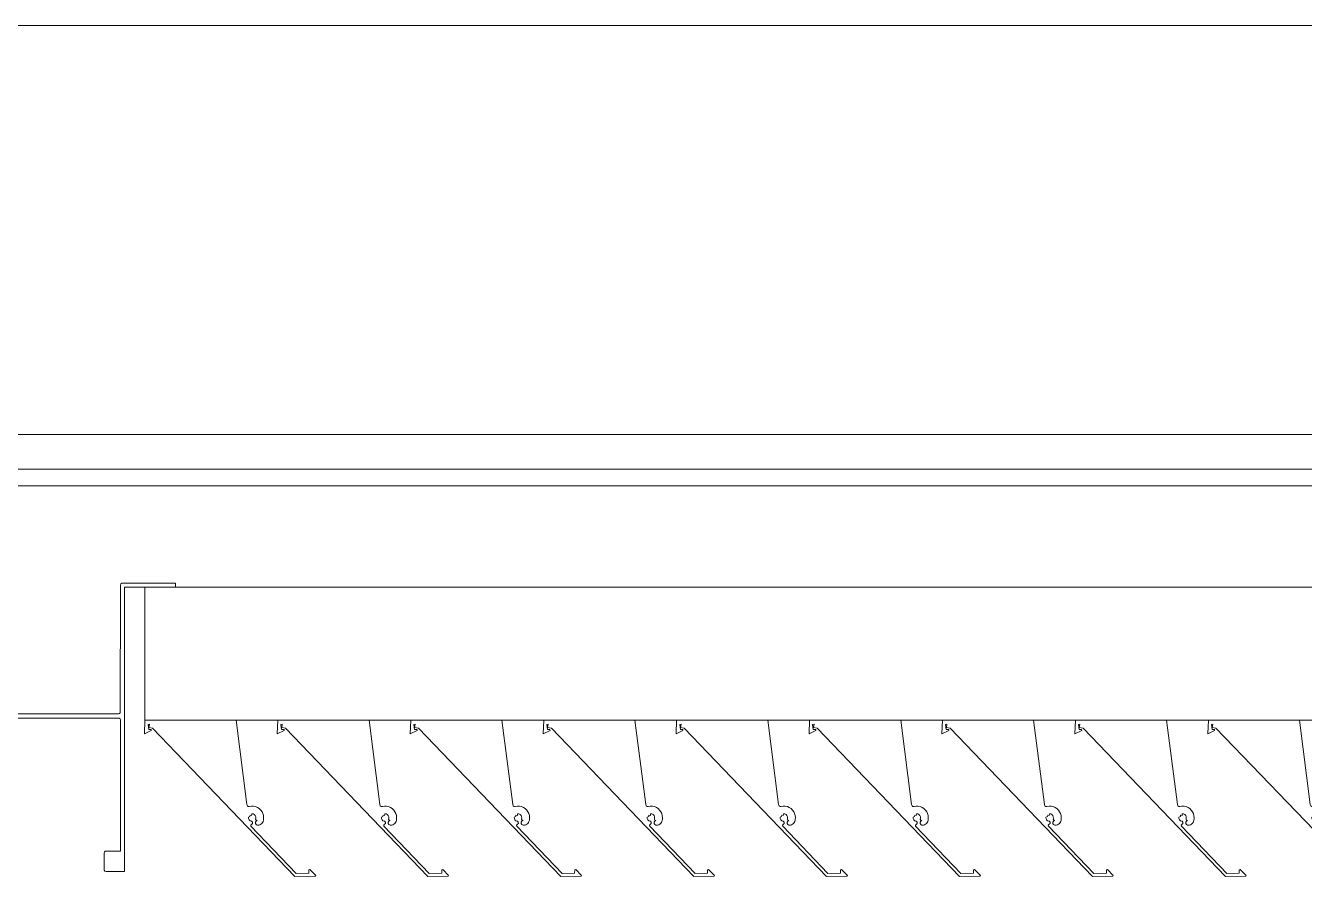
# Model space of a CAD drawing. Header units: millimetres. Extents: x -220592 to 404889, y -217665 to 38245.
# Drawn here: x 7815.52 to 7821.77, y -48120.48 to -48116.32 of the extents above; entities that cross this region are included whole.
import ezdxf

# ---------------------------------------------------------------- set-up
doc = ezdxf.new("R2010")
doc.units = ezdxf.units.MM
doc.linetypes.add('XKITLINE00', pattern=[0])
doc.layers.add('Part', color=7, linetype='Continuous', lineweight=0)

# ---------------------------------------------------------------- blocks, each defined once
blk = doc.blocks.new('*A15107')
at = {"layer": 'Part', "color": 7, "linetype": 'XKITLINE00', "lineweight": 0}
for p, q in [((90.53, 93.899559), (42.030015, 93.899559)), ((90.53, 91.899559), (42.030015, 91.899559))]:
    blk.add_line(p, q, dxfattribs=at)
blk = doc.blocks.new('*A15108')
at = {"layer": 'Part', "color": 7, "linetype": 'XKITLINE00', "lineweight": 0}
for p, q in [((42.279963, 91.730027), (90.279998, 91.729964)), ((42.279963, 91.650027), (90.279998, 91.649964))]:
    blk.add_line(p, q, dxfattribs=at)
blk = doc.blocks.new('*A15572')
at = {"layer": 'Part', "color": 7, "linetype": 'XKITLINE00', "lineweight": 0}
for p, q in [((78.45597, 90.504182), (78.45336, 90.436801)), ((78.954682, 90.090488), (78.901678, 90.504296)), ((78.45336, 90.436801), (78.486847, 90.452336)), ((78.471104, 90.482571), (78.477677, 90.484607)), ((78.474244, 90.457588), (78.471104, 90.482571)), ((78.486435, 90.457459), (78.474244, 90.457588)), ((78.477677, 90.484607), (78.474773, 90.467591)), ((78.474773, 90.467591), (78.493316, 90.464694)), ((78.486847, 90.452336), (78.486435, 90.457459)), ((78.493316, 90.464694), (79.189562, 89.739572)), ((78.956872, 90.085413), (78.954682, 90.090488)), ((78.961424, 90.082276), (78.956872, 90.085413)), ((78.966946, 90.082037), (78.961424, 90.082276)), ((78.97708, 90.083523), (78.966946, 90.082037)), ((78.987316, 90.083148), (78.97708, 90.083523)), ((78.997315, 90.080925), (78.987316, 90.083148)), ((79.006745, 90.076927), (78.997315, 90.080925)), ((79.015295, 90.071287), (79.006745, 90.076927)), ((79.022682, 90.064191), (79.015295, 90.071287)), ((79.02866, 90.055875), (79.022682, 90.064191)), ((79.033033, 90.046612), (79.02866, 90.055875)), ((78.96198, 90.029507), (78.96937, 90.031829)), ((78.962402, 90.022835), (78.96198, 90.029507)), ((78.965192, 90.016759), (78.962402, 90.022835)), ((78.969978, 90.012092), (78.965192, 90.016759)), ((78.96937, 90.031829), (78.970314, 90.038994)), ((78.977552, 90.008978), (78.969978, 90.012092)), ((78.970314, 90.038994), (78.977374, 90.037825)), ((78.973434, 89.990782), (78.978061, 89.994437)), ((78.974526, 89.985623), (78.973434, 89.990782)), ((78.977374, 90.037825), (78.97848, 90.04553)), ((78.981709, 90.004795), (78.977552, 90.008978)), ((78.978061, 89.994437), (78.981915, 89.998901)), ((78.97848, 90.04553), (78.984964, 90.044961)), ((78.981915, 89.998901), (78.981709, 90.004795)), ((78.984964, 90.044961), (78.990838, 90.042159)), ((78.990838, 90.042159), (78.99536, 90.037477)), ((78.99536, 90.037477), (78.997958, 90.031509)), ((78.999313, 90.009308), (78.996095, 90.004152)), ((78.996095, 90.004152), (78.996107, 89.998074)), ((78.996107, 89.998074), (78.999344, 89.99293)), ((78.998302, 90.025009), (78.997397, 90.019091)), ((78.997397, 90.019091), (78.999804, 90.01428)), ((78.997958, 90.031509), (78.998302, 90.025009)), ((79.004785, 90.01225), (78.999313, 90.009308)), ((78.999344, 89.99293), (79.004818, 89.99029)), ((78.999804, 90.01428), (79.004785, 90.01225)), ((79.004818, 89.99029), (79.012588, 89.990786)), ((79.012588, 89.990786), (79.018084, 89.992521)), ((79.018084, 89.992521), (79.023147, 89.995275)), ((79.023147, 89.995275), (79.02759, 89.998947)), ((79.02759, 89.998947), (79.031248, 90.0034)), ((79.031248, 90.0034), (79.033988, 90.00847)), ((79.035656, 90.036711), (79.033033, 90.046612)), ((79.033988, 90.00847), (79.035707, 90.013971)), ((79.036441, 90.026498), (79.035656, 90.036711)), ((79.035707, 90.013971), (79.036343, 90.019699)), ((79.036343, 90.019699), (79.036441, 90.026498)), ((79.195929, 89.754607), (78.974526, 89.985623)), ((79.189562, 89.739572), (79.288713, 89.740125)), ((79.257275, 89.75495), (79.195929, 89.754607)), ((79.257372, 89.77237), (79.257275, 89.75495)), ((79.262293, 89.773455), (79.257372, 89.77237)), ((79.291181, 89.744806), (79.262293, 89.773455)), ((79.288713, 89.740125), (79.291181, 89.744806))]:
    blk.add_line(p, q, dxfattribs=at)
blk = doc.blocks.new('*A15573')
at = {"layer": 'Part', "color": 7, "linetype": 'XKITLINE00', "lineweight": 0}
for p, q in [((78.45597, 90.504296), (78.45597, 91.154296)), ((78.45597, 91.154296), (95.15597, 91.154296)), ((78.45597, 90.504296), (95.15597, 90.504296))]:
    blk.add_line(p, q, dxfattribs=at)
blk = doc.blocks.new('*A15574')
at = {"layer": 'Part', "color": 7, "linetype": 'XKITLINE00', "lineweight": 0}
for p, q in [((79.105974, 90.504296), (79.10336, 90.436801)), ((79.604682, 90.090488), (79.551678, 90.504296)), ((79.10336, 90.436801), (79.136847, 90.452336)), ((79.121104, 90.482571), (79.127677, 90.484607)), ((79.124244, 90.457588), (79.121104, 90.482571)), ((79.136435, 90.457459), (79.124244, 90.457588)), ((79.127677, 90.484607), (79.124773, 90.467591)), ((79.124773, 90.467591), (79.143316, 90.464694)), ((79.136847, 90.452336), (79.136435, 90.457459)), ((79.143316, 90.464694), (79.839562, 89.739572)), ((79.606872, 90.085413), (79.604682, 90.090488)), ((79.611424, 90.082276), (79.606872, 90.085413)), ((79.616946, 90.082037), (79.611424, 90.082276)), ((79.62708, 90.083523), (79.616946, 90.082037)), ((79.637316, 90.083148), (79.62708, 90.083523)), ((79.647315, 90.080925), (79.637316, 90.083148)), ((79.656745, 90.076927), (79.647315, 90.080925)), ((79.665295, 90.071287), (79.656745, 90.076927)), ((79.672682, 90.064191), (79.665295, 90.071287)), ((79.67866, 90.055875), (79.672682, 90.064191)), ((79.683033, 90.046612), (79.67866, 90.055875)), ((79.61198, 90.029507), (79.61937, 90.031829)), ((79.612402, 90.022835), (79.61198, 90.029507)), ((79.615192, 90.016759), (79.612402, 90.022835)), ((79.619978, 90.012092), (79.615192, 90.016759)), ((79.61937, 90.031829), (79.620314, 90.038994)), ((79.627552, 90.008978), (79.619978, 90.012092)), ((79.620314, 90.038994), (79.627374, 90.037825)), ((79.623434, 89.990782), (79.628061, 89.994437)), ((79.624526, 89.985623), (79.623434, 89.990782)), ((79.627374, 90.037825), (79.62848, 90.04553)), ((79.631709, 90.004795), (79.627552, 90.008978)), ((79.628061, 89.994437), (79.631915, 89.998901)), ((79.62848, 90.04553), (79.634964, 90.044961)), ((79.631915, 89.998901), (79.631709, 90.004795)), ((79.634964, 90.044961), (79.640838, 90.042159)), ((79.640838, 90.042159), (79.64536, 90.037477)), ((79.64536, 90.037477), (79.647958, 90.031509)), ((79.649313, 90.009308), (79.646095, 90.004152)), ((79.646095, 90.004152), (79.646107, 89.998074)), ((79.646107, 89.998074), (79.649344, 89.99293)), ((79.648302, 90.025009), (79.647397, 90.019091)), ((79.647397, 90.019091), (79.649804, 90.01428)), ((79.647958, 90.031509), (79.648302, 90.025009)), ((79.654785, 90.01225), (79.649313, 90.009308)), ((79.649344, 89.99293), (79.654818, 89.99029)), ((79.649804, 90.01428), (79.654785, 90.01225)), ((79.654818, 89.99029), (79.662588, 89.990786)), ((79.662588, 89.990786), (79.668084, 89.992521)), ((79.668084, 89.992521), (79.673147, 89.995275)), ((79.673147, 89.995275), (79.67759, 89.998947)), ((79.67759, 89.998947), (79.681248, 90.0034)), ((79.681248, 90.0034), (79.683988, 90.00847)), ((79.685656, 90.036711), (79.683033, 90.046612)), ((79.683988, 90.00847), (79.685707, 90.013971)), ((79.686441, 90.026498), (79.685656, 90.036711)), ((79.685707, 90.013971), (79.686343, 90.019699)), ((79.686343, 90.019699), (79.686441, 90.026498)), ((79.845929, 89.754607), (79.624526, 89.985623)), ((79.839562, 89.739572), (79.938713, 89.740125)), ((79.907275, 89.75495), (79.845929, 89.754607)), ((79.907372, 89.77237), (79.907275, 89.75495)), ((79.912293, 89.773455), (79.907372, 89.77237)), ((79.941181, 89.744806), (79.912293, 89.773455)), ((79.938713, 89.740125), (79.941181, 89.744806))]:
    blk.add_line(p, q, dxfattribs=at)
blk = doc.blocks.new('*A15575')
at = {"layer": 'Part', "color": 7, "linetype": 'XKITLINE00', "lineweight": 0}
for p, q in [((79.755974, 90.504296), (79.75336, 90.436801)), ((80.254682, 90.090488), (80.201678, 90.504296)), ((79.75336, 90.436801), (79.786847, 90.452336)), ((79.771104, 90.482571), (79.777677, 90.484607)), ((79.774244, 90.457588), (79.771104, 90.482571)), ((79.786435, 90.457459), (79.774244, 90.457588)), ((79.777677, 90.484607), (79.774773, 90.467591)), ((79.774773, 90.467591), (79.793316, 90.464694)), ((79.786847, 90.452336), (79.786435, 90.457459)), ((79.793316, 90.464694), (80.489562, 89.739572)), ((80.256872, 90.085413), (80.254682, 90.090488)), ((80.261424, 90.082276), (80.256872, 90.085413)), ((80.266946, 90.082037), (80.261424, 90.082276)), ((80.27708, 90.083523), (80.266946, 90.082037)), ((80.287316, 90.083148), (80.27708, 90.083523)), ((80.297315, 90.080925), (80.287316, 90.083148)), ((80.306745, 90.076927), (80.297315, 90.080925)), ((80.315295, 90.071287), (80.306745, 90.076927)), ((80.322682, 90.064191), (80.315295, 90.071287)), ((80.32866, 90.055875), (80.322682, 90.064191)), ((80.333033, 90.046612), (80.32866, 90.055875)), ((80.26198, 90.029507), (80.26937, 90.031829)), ((80.262402, 90.022835), (80.26198, 90.029507)), ((80.265192, 90.016759), (80.262402, 90.022835)), ((80.269978, 90.012092), (80.265192, 90.016759)), ((80.26937, 90.031829), (80.270314, 90.038994)), ((80.277552, 90.008978), (80.269978, 90.012092)), ((80.270314, 90.038994), (80.277374, 90.037825)), ((80.273434, 89.990782), (80.278061, 89.994437)), ((80.274526, 89.985623), (80.273434, 89.990782)), ((80.277374, 90.037825), (80.27848, 90.04553)), ((80.281709, 90.004795), (80.277552, 90.008978)), ((80.278061, 89.994437), (80.281915, 89.998901)), ((80.27848, 90.04553), (80.284964, 90.044961)), ((80.281915, 89.998901), (80.281709, 90.004795)), ((80.284964, 90.044961), (80.290838, 90.042159)), ((80.290838, 90.042159), (80.29536, 90.037477)), ((80.29536, 90.037477), (80.297958, 90.031509)), ((80.299313, 90.009308), (80.296095, 90.004152)), ((80.296095, 90.004152), (80.296107, 89.998074)), ((80.296107, 89.998074), (80.299344, 89.99293)), ((80.298302, 90.025009), (80.297397, 90.019091)), ((80.297397, 90.019091), (80.299804, 90.01428)), ((80.297958, 90.031509), (80.298302, 90.025009)), ((80.304785, 90.01225), (80.299313, 90.009308)), ((80.299344, 89.99293), (80.304818, 89.99029)), ((80.299804, 90.01428), (80.304785, 90.01225)), ((80.304818, 89.99029), (80.312588, 89.990786)), ((80.312588, 89.990786), (80.318084, 89.992521)), ((80.318084, 89.992521), (80.323147, 89.995275)), ((80.323147, 89.995275), (80.32759, 89.998947)), ((80.32759, 89.998947), (80.331248, 90.0034)), ((80.331248, 90.0034), (80.333988, 90.00847)), ((80.335656, 90.036711), (80.333033, 90.046612)), ((80.333988, 90.00847), (80.335707, 90.013971)), ((80.336441, 90.026498), (80.335656, 90.036711)), ((80.335707, 90.013971), (80.336343, 90.019699)), ((80.336343, 90.019699), (80.336441, 90.026498)), ((80.495929, 89.754607), (80.274526, 89.985623)), ((80.489562, 89.739572), (80.588713, 89.740125)), ((80.557275, 89.75495), (80.495929, 89.754607)), ((80.557372, 89.77237), (80.557275, 89.75495)), ((80.562293, 89.773455), (80.557372, 89.77237)), ((80.591181, 89.744806), (80.562293, 89.773455)), ((80.588713, 89.740125), (80.591181, 89.744806))]:
    blk.add_line(p, q, dxfattribs=at)
blk = doc.blocks.new('*A15576')
at = {"layer": 'Part', "color": 7, "linetype": 'XKITLINE00', "lineweight": 0}
for p, q in [((80.405974, 90.504296), (80.40336, 90.436801)), ((80.904682, 90.090488), (80.851678, 90.504296)), ((80.40336, 90.436801), (80.436847, 90.452336)), ((80.421104, 90.482571), (80.427677, 90.484607)), ((80.424244, 90.457588), (80.421104, 90.482571)), ((80.436435, 90.457459), (80.424244, 90.457588)), ((80.427677, 90.484607), (80.424773, 90.467591)), ((80.424773, 90.467591), (80.443316, 90.464694)), ((80.436847, 90.452336), (80.436435, 90.457459)), ((80.443316, 90.464694), (81.139562, 89.739572)), ((80.906872, 90.085413), (80.904682, 90.090488)), ((80.911424, 90.082276), (80.906872, 90.085413)), ((80.916946, 90.082037), (80.911424, 90.082276)), ((80.92708, 90.083523), (80.916946, 90.082037)), ((80.937316, 90.083148), (80.92708, 90.083523)), ((80.947315, 90.080925), (80.937316, 90.083148)), ((80.956745, 90.076927), (80.947315, 90.080925)), ((80.965295, 90.071287), (80.956745, 90.076927)), ((80.972682, 90.064191), (80.965295, 90.071287)), ((80.97866, 90.055875), (80.972682, 90.064191)), ((80.983033, 90.046612), (80.97866, 90.055875)), ((80.91198, 90.029507), (80.91937, 90.031829)), ((80.912402, 90.022835), (80.91198, 90.029507)), ((80.915192, 90.016759), (80.912402, 90.022835)), ((80.919978, 90.012092), (80.915192, 90.016759)), ((80.91937, 90.031829), (80.920314, 90.038994)), ((80.927552, 90.008978), (80.919978, 90.012092)), ((80.920314, 90.038994), (80.927374, 90.037825)), ((80.923434, 89.990782), (80.928061, 89.994437)), ((80.924526, 89.985623), (80.923434, 89.990782)), ((80.927374, 90.037825), (80.92848, 90.04553)), ((80.931709, 90.004795), (80.927552, 90.008978)), ((80.928061, 89.994437), (80.931915, 89.998901)), ((80.92848, 90.04553), (80.934964, 90.044961)), ((80.931915, 89.998901), (80.931709, 90.004795)), ((80.934964, 90.044961), (80.940838, 90.042159)), ((80.940838, 90.042159), (80.94536, 90.037477)), ((80.94536, 90.037477), (80.947958, 90.031509)), ((80.949313, 90.009308), (80.946095, 90.004152)), ((80.946095, 90.004152), (80.946107, 89.998074)), ((80.946107, 89.998074), (80.949344, 89.99293)), ((80.948302, 90.025009), (80.947397, 90.019091)), ((80.947397, 90.019091), (80.949804, 90.01428)), ((80.947958, 90.031509), (80.948302, 90.025009)), ((80.954785, 90.01225), (80.949313, 90.009308)), ((80.949344, 89.99293), (80.954818, 89.99029)), ((80.949804, 90.01428), (80.954785, 90.01225)), ((80.954818, 89.99029), (80.962588, 89.990786)), ((80.962588, 89.990786), (80.968084, 89.992521)), ((80.968084, 89.992521), (80.973147, 89.995275)), ((80.973147, 89.995275), (80.97759, 89.998947)), ((80.97759, 89.998947), (80.981248, 90.0034)), ((80.981248, 90.0034), (80.983988, 90.00847)), ((80.985656, 90.036711), (80.983033, 90.046612)), ((80.983988, 90.00847), (80.985707, 90.013971)), ((80.986441, 90.026498), (80.985656, 90.036711)), ((80.985707, 90.013971), (80.986343, 90.019699)), ((80.986343, 90.019699), (80.986441, 90.026498)), ((81.145929, 89.754607), (80.924526, 89.985623)), ((81.139562, 89.739572), (81.238713, 89.740125)), ((81.207275, 89.75495), (81.145929, 89.754607)), ((81.207372, 89.77237), (81.207275, 89.75495)), ((81.212293, 89.773455), (81.207372, 89.77237)), ((81.241181, 89.744806), (81.212293, 89.773455)), ((81.238713, 89.740125), (81.241181, 89.744806))]:
    blk.add_line(p, q, dxfattribs=at)
blk = doc.blocks.new('*A15577')
at = {"layer": 'Part', "color": 7, "linetype": 'XKITLINE00', "lineweight": 0}
for p, q in [((81.055974, 90.504296), (81.05336, 90.436801)), ((81.554682, 90.090488), (81.501678, 90.504296)), ((81.05336, 90.436801), (81.086847, 90.452336)), ((81.071104, 90.482571), (81.077677, 90.484607)), ((81.074244, 90.457588), (81.071104, 90.482571)), ((81.086435, 90.457459), (81.074244, 90.457588)), ((81.077677, 90.484607), (81.074773, 90.467591)), ((81.074773, 90.467591), (81.093316, 90.464694)), ((81.086847, 90.452336), (81.086435, 90.457459)), ((81.093316, 90.464694), (81.789562, 89.739572)), ((81.556872, 90.085413), (81.554682, 90.090488)), ((81.561424, 90.082276), (81.556872, 90.085413)), ((81.566946, 90.082037), (81.561424, 90.082276)), ((81.57708, 90.083523), (81.566946, 90.082037)), ((81.587316, 90.083148), (81.57708, 90.083523)), ((81.597315, 90.080925), (81.587316, 90.083148)), ((81.606745, 90.076927), (81.597315, 90.080925)), ((81.615295, 90.071287), (81.606745, 90.076927)), ((81.622682, 90.064191), (81.615295, 90.071287)), ((81.62866, 90.055875), (81.622682, 90.064191)), ((81.633033, 90.046612), (81.62866, 90.055875)), ((81.56198, 90.029507), (81.56937, 90.031829)), ((81.562402, 90.022835), (81.56198, 90.029507)), ((81.565192, 90.016759), (81.562402, 90.022835)), ((81.569978, 90.012092), (81.565192, 90.016759)), ((81.56937, 90.031829), (81.570314, 90.038994)), ((81.577552, 90.008978), (81.569978, 90.012092)), ((81.570314, 90.038994), (81.577374, 90.037825)), ((81.573434, 89.990782), (81.578061, 89.994437)), ((81.574526, 89.985623), (81.573434, 89.990782)), ((81.577374, 90.037825), (81.57848, 90.04553)), ((81.581709, 90.004795), (81.577552, 90.008978)), ((81.578061, 89.994437), (81.581915, 89.998901)), ((81.57848, 90.04553), (81.584964, 90.044961)), ((81.581915, 89.998901), (81.581709, 90.004795)), ((81.584964, 90.044961), (81.590838, 90.042159)), ((81.590838, 90.042159), (81.59536, 90.037477)), ((81.59536, 90.037477), (81.597958, 90.031509)), ((81.599313, 90.009308), (81.596095, 90.004152)), ((81.596095, 90.004152), (81.596107, 89.998074)), ((81.596107, 89.998074), (81.599344, 89.99293)), ((81.598302, 90.025009), (81.597397, 90.019091)), ((81.597397, 90.019091), (81.599804, 90.01428)), ((81.597958, 90.031509), (81.598302, 90.025009)), ((81.604785, 90.01225), (81.599313, 90.009308)), ((81.599344, 89.99293), (81.604818, 89.99029)), ((81.599804, 90.01428), (81.604785, 90.01225)), ((81.604818, 89.99029), (81.612588, 89.990786)), ((81.612588, 89.990786), (81.618084, 89.992521)), ((81.618084, 89.992521), (81.623147, 89.995275)), ((81.623147, 89.995275), (81.62759, 89.998947)), ((81.62759, 89.998947), (81.631248, 90.0034)), ((81.631248, 90.0034), (81.633988, 90.00847)), ((81.635656, 90.036711), (81.633033, 90.046612)), ((81.633988, 90.00847), (81.635707, 90.013971)), ((81.636441, 90.026498), (81.635656, 90.036711)), ((81.635707, 90.013971), (81.636343, 90.019699)), ((81.636343, 90.019699), (81.636441, 90.026498)), ((81.795929, 89.754607), (81.574526, 89.985623)), ((81.789562, 89.739572), (81.888713, 89.740125)), ((81.857275, 89.75495), (81.795929, 89.754607)), ((81.857372, 89.77237), (81.857275, 89.75495)), ((81.862293, 89.773455), (81.857372, 89.77237)), ((81.891181, 89.744806), (81.862293, 89.773455)), ((81.888713, 89.740125), (81.891181, 89.744806))]:
    blk.add_line(p, q, dxfattribs=at)
blk = doc.blocks.new('*A15578')
at = {"layer": 'Part', "color": 7, "linetype": 'XKITLINE00', "lineweight": 0}
for p, q in [((81.705974, 90.504296), (81.70336, 90.436801)), ((82.204682, 90.090488), (82.151678, 90.504296)), ((81.70336, 90.436801), (81.736847, 90.452336)), ((81.721104, 90.482571), (81.727677, 90.484607)), ((81.724244, 90.457588), (81.721104, 90.482571)), ((81.736435, 90.457459), (81.724244, 90.457588)), ((81.727677, 90.484607), (81.724773, 90.467591)), ((81.724773, 90.467591), (81.743316, 90.464694)), ((81.736847, 90.452336), (81.736435, 90.457459)), ((81.743316, 90.464694), (82.439562, 89.739572)), ((82.206872, 90.085413), (82.204682, 90.090488)), ((82.211424, 90.082276), (82.206872, 90.085413)), ((82.216946, 90.082037), (82.211424, 90.082276)), ((82.22708, 90.083523), (82.216946, 90.082037)), ((82.237316, 90.083148), (82.22708, 90.083523)), ((82.247315, 90.080925), (82.237316, 90.083148)), ((82.256745, 90.076927), (82.247315, 90.080925)), ((82.265295, 90.071287), (82.256745, 90.076927)), ((82.272682, 90.064191), (82.265295, 90.071287)), ((82.27866, 90.055875), (82.272682, 90.064191)), ((82.283033, 90.046612), (82.27866, 90.055875)), ((82.21198, 90.029507), (82.21937, 90.031829)), ((82.212402, 90.022835), (82.21198, 90.029507)), ((82.215192, 90.016759), (82.212402, 90.022835)), ((82.219978, 90.012092), (82.215192, 90.016759)), ((82.21937, 90.031829), (82.220314, 90.038994)), ((82.227552, 90.008978), (82.219978, 90.012092)), ((82.220314, 90.038994), (82.227374, 90.037825)), ((82.223434, 89.990782), (82.228061, 89.994437)), ((82.224526, 89.985623), (82.223434, 89.990782)), ((82.227374, 90.037825), (82.22848, 90.04553)), ((82.231709, 90.004795), (82.227552, 90.008978)), ((82.228061, 89.994437), (82.231915, 89.998901)), ((82.22848, 90.04553), (82.234964, 90.044961)), ((82.231915, 89.998901), (82.231709, 90.004795)), ((82.234964, 90.044961), (82.240838, 90.042159)), ((82.240838, 90.042159), (82.24536, 90.037477)), ((82.24536, 90.037477), (82.247958, 90.031509)), ((82.249313, 90.009308), (82.246095, 90.004152)), ((82.246095, 90.004152), (82.246107, 89.998074)), ((82.246107, 89.998074), (82.249344, 89.99293)), ((82.248302, 90.025009), (82.247397, 90.019091)), ((82.247397, 90.019091), (82.249804, 90.01428)), ((82.247958, 90.031509), (82.248302, 90.025009)), ((82.254785, 90.01225), (82.249313, 90.009308)), ((82.249344, 89.99293), (82.254818, 89.99029)), ((82.249804, 90.01428), (82.254785, 90.01225)), ((82.254818, 89.99029), (82.262588, 89.990786)), ((82.262588, 89.990786), (82.268084, 89.992521)), ((82.268084, 89.992521), (82.273147, 89.995275)), ((82.273147, 89.995275), (82.27759, 89.998947)), ((82.27759, 89.998947), (82.281248, 90.0034)), ((82.281248, 90.0034), (82.283988, 90.00847)), ((82.285656, 90.036711), (82.283033, 90.046612)), ((82.283988, 90.00847), (82.285707, 90.013971)), ((82.286441, 90.026498), (82.285656, 90.036711)), ((82.285707, 90.013971), (82.286343, 90.019699)), ((82.286343, 90.019699), (82.286441, 90.026498)), ((82.445929, 89.754607), (82.224526, 89.985623)), ((82.439562, 89.739572), (82.538713, 89.740125)), ((82.507275, 89.75495), (82.445929, 89.754607)), ((82.507372, 89.77237), (82.507275, 89.75495)), ((82.512293, 89.773455), (82.507372, 89.77237)), ((82.541181, 89.744806), (82.512293, 89.773455)), ((82.538713, 89.740125), (82.541181, 89.744806))]:
    blk.add_line(p, q, dxfattribs=at)
blk = doc.blocks.new('*A15579')
at = {"layer": 'Part', "color": 7, "linetype": 'XKITLINE00', "lineweight": 0}
for p, q in [((82.355974, 90.504296), (82.35336, 90.436801)), ((82.854682, 90.090488), (82.801678, 90.504296)), ((82.35336, 90.436801), (82.386847, 90.452336)), ((82.371104, 90.482571), (82.377677, 90.484607)), ((82.374244, 90.457588), (82.371104, 90.482571)), ((82.386435, 90.457459), (82.374244, 90.457588)), ((82.377677, 90.484607), (82.374773, 90.467591)), ((82.374773, 90.467591), (82.393316, 90.464694)), ((82.386847, 90.452336), (82.386435, 90.457459)), ((82.393316, 90.464694), (83.089562, 89.739572)), ((82.856872, 90.085413), (82.854682, 90.090488)), ((82.861424, 90.082276), (82.856872, 90.085413)), ((82.866946, 90.082037), (82.861424, 90.082276)), ((82.87708, 90.083523), (82.866946, 90.082037)), ((82.887316, 90.083148), (82.87708, 90.083523)), ((82.897315, 90.080925), (82.887316, 90.083148)), ((82.906745, 90.076927), (82.897315, 90.080925)), ((82.915295, 90.071287), (82.906745, 90.076927)), ((82.922682, 90.064191), (82.915295, 90.071287)), ((82.92866, 90.055875), (82.922682, 90.064191)), ((82.933033, 90.046612), (82.92866, 90.055875)), ((82.86198, 90.029507), (82.86937, 90.031829)), ((82.862402, 90.022835), (82.86198, 90.029507)), ((82.865192, 90.016759), (82.862402, 90.022835)), ((82.869978, 90.012092), (82.865192, 90.016759)), ((82.86937, 90.031829), (82.870314, 90.038994)), ((82.877552, 90.008978), (82.869978, 90.012092)), ((82.870314, 90.038994), (82.877374, 90.037825)), ((82.873434, 89.990782), (82.878061, 89.994437)), ((82.874526, 89.985623), (82.873434, 89.990782)), ((82.877374, 90.037825), (82.87848, 90.04553)), ((82.881709, 90.004795), (82.877552, 90.008978)), ((82.878061, 89.994437), (82.881915, 89.998901)), ((82.87848, 90.04553), (82.884964, 90.044961)), ((82.881915, 89.998901), (82.881709, 90.004795)), ((82.884964, 90.044961), (82.890838, 90.042159)), ((82.890838, 90.042159), (82.89536, 90.037477)), ((82.89536, 90.037477), (82.897958, 90.031509)), ((82.899313, 90.009308), (82.896095, 90.004152)), ((82.896095, 90.004152), (82.896107, 89.998074)), ((82.896107, 89.998074), (82.899344, 89.99293)), ((82.898302, 90.025009), (82.897397, 90.019091)), ((82.897397, 90.019091), (82.899804, 90.01428)), ((82.897958, 90.031509), (82.898302, 90.025009)), ((82.904785, 90.01225), (82.899313, 90.009308)), ((82.899344, 89.99293), (82.904818, 89.99029)), ((82.899804, 90.01428), (82.904785, 90.01225)), ((82.904818, 89.99029), (82.912588, 89.990786)), ((82.912588, 89.990786), (82.918084, 89.992521)), ((82.918084, 89.992521), (82.923147, 89.995275)), ((82.923147, 89.995275), (82.92759, 89.998947)), ((82.92759, 89.998947), (82.931248, 90.0034)), ((82.931248, 90.0034), (82.933988, 90.00847)), ((82.935656, 90.036711), (82.933033, 90.046612)), ((82.933988, 90.00847), (82.935707, 90.013971)), ((82.936441, 90.026498), (82.935656, 90.036711)), ((82.935707, 90.013971), (82.936343, 90.019699)), ((82.936343, 90.019699), (82.936441, 90.026498)), ((83.095929, 89.754607), (82.874526, 89.985623)), ((83.089562, 89.739572), (83.188713, 89.740125)), ((83.157275, 89.75495), (83.095929, 89.754607)), ((83.157372, 89.77237), (83.157275, 89.75495)), ((83.162293, 89.773455), (83.157372, 89.77237)), ((83.191181, 89.744806), (83.162293, 89.773455)), ((83.188713, 89.740125), (83.191181, 89.744806))]:
    blk.add_line(p, q, dxfattribs=at)
blk = doc.blocks.new('*A15580')
at = {"layer": 'Part', "color": 7, "linetype": 'XKITLINE00', "lineweight": 0}
for p, q in [((83.005974, 90.504296), (83.00336, 90.436801)), ((83.504682, 90.090488), (83.451678, 90.504296)), ((83.00336, 90.436801), (83.036847, 90.452336)), ((83.021104, 90.482571), (83.027677, 90.484607)), ((83.024244, 90.457588), (83.021104, 90.482571)), ((83.036435, 90.457459), (83.024244, 90.457588)), ((83.027677, 90.484607), (83.024773, 90.467591)), ((83.024773, 90.467591), (83.043316, 90.464694)), ((83.036847, 90.452336), (83.036435, 90.457459)), ((83.043316, 90.464694), (83.739562, 89.739572)), ((83.506872, 90.085413), (83.504682, 90.090488)), ((83.511424, 90.082276), (83.506872, 90.085413)), ((83.516946, 90.082037), (83.511424, 90.082276)), ((83.52708, 90.083523), (83.516946, 90.082037)), ((83.537316, 90.083148), (83.52708, 90.083523)), ((83.547315, 90.080925), (83.537316, 90.083148)), ((83.556745, 90.076927), (83.547315, 90.080925)), ((83.565295, 90.071287), (83.556745, 90.076927)), ((83.572682, 90.064191), (83.565295, 90.071287)), ((83.57866, 90.055875), (83.572682, 90.064191)), ((83.583033, 90.046612), (83.57866, 90.055875)), ((83.51198, 90.029507), (83.51937, 90.031829)), ((83.512402, 90.022835), (83.51198, 90.029507)), ((83.515192, 90.016759), (83.512402, 90.022835)), ((83.519978, 90.012092), (83.515192, 90.016759)), ((83.51937, 90.031829), (83.520314, 90.038994)), ((83.527552, 90.008978), (83.519978, 90.012092)), ((83.520314, 90.038994), (83.527374, 90.037825)), ((83.523434, 89.990782), (83.528061, 89.994437)), ((83.524526, 89.985623), (83.523434, 89.990782)), ((83.527374, 90.037825), (83.52848, 90.04553)), ((83.531709, 90.004795), (83.527552, 90.008978)), ((83.528061, 89.994437), (83.531915, 89.998901)), ((83.52848, 90.04553), (83.534964, 90.044961)), ((83.531915, 89.998901), (83.531709, 90.004795)), ((83.534964, 90.044961), (83.540838, 90.042159)), ((83.540838, 90.042159), (83.54536, 90.037477)), ((83.54536, 90.037477), (83.547958, 90.031509)), ((83.549313, 90.009308), (83.546095, 90.004152)), ((83.546095, 90.004152), (83.546107, 89.998074)), ((83.546107, 89.998074), (83.549344, 89.99293)), ((83.548302, 90.025009), (83.547397, 90.019091)), ((83.547397, 90.019091), (83.549804, 90.01428)), ((83.547958, 90.031509), (83.548302, 90.025009)), ((83.554785, 90.01225), (83.549313, 90.009308)), ((83.549344, 89.99293), (83.554818, 89.99029)), ((83.549804, 90.01428), (83.554785, 90.01225)), ((83.554818, 89.99029), (83.562588, 89.990786)), ((83.562588, 89.990786), (83.568084, 89.992521)), ((83.568084, 89.992521), (83.573147, 89.995275)), ((83.573147, 89.995275), (83.57759, 89.998947)), ((83.57759, 89.998947), (83.581248, 90.0034)), ((83.581248, 90.0034), (83.583988, 90.00847)), ((83.585656, 90.036711), (83.583033, 90.046612)), ((83.583988, 90.00847), (83.585707, 90.013971)), ((83.586441, 90.026498), (83.585656, 90.036711)), ((83.585707, 90.013971), (83.586343, 90.019699)), ((83.586343, 90.019699), (83.586441, 90.026498)), ((83.745929, 89.754607), (83.524526, 89.985623)), ((83.739562, 89.739572), (83.838713, 89.740125)), ((83.807275, 89.75495), (83.745929, 89.754607)), ((83.807372, 89.77237), (83.807275, 89.75495)), ((83.812293, 89.773455), (83.807372, 89.77237)), ((83.841181, 89.744806), (83.812293, 89.773455)), ((83.838713, 89.740125), (83.841181, 89.744806))]:
    blk.add_line(p, q, dxfattribs=at)
blk = doc.blocks.new('*A15581')
at = {"layer": 'Part', "color": 7, "linetype": 'XKITLINE00', "lineweight": 0}
for p, q in [((83.655974, 90.504296), (83.65336, 90.436801)), ((84.154682, 90.090488), (84.101678, 90.504296)), ((83.65336, 90.436801), (83.686847, 90.452336)), ((83.671104, 90.482571), (83.677677, 90.484607)), ((83.674244, 90.457588), (83.671104, 90.482571)), ((83.686435, 90.457459), (83.674244, 90.457588)), ((83.677677, 90.484607), (83.674773, 90.467591)), ((83.674773, 90.467591), (83.693316, 90.464694)), ((83.686847, 90.452336), (83.686435, 90.457459)), ((83.693316, 90.464694), (84.389562, 89.739572)), ((84.156872, 90.085413), (84.154682, 90.090488)), ((84.161424, 90.082276), (84.156872, 90.085413)), ((84.166946, 90.082037), (84.161424, 90.082276)), ((84.17708, 90.083523), (84.166946, 90.082037)), ((84.187316, 90.083148), (84.17708, 90.083523)), ((84.197315, 90.080925), (84.187316, 90.083148)), ((84.206745, 90.076927), (84.197315, 90.080925)), ((84.215295, 90.071287), (84.206745, 90.076927)), ((84.222682, 90.064191), (84.215295, 90.071287)), ((84.22866, 90.055875), (84.222682, 90.064191)), ((84.233033, 90.046612), (84.22866, 90.055875)), ((84.16198, 90.029507), (84.16937, 90.031829)), ((84.162402, 90.022835), (84.16198, 90.029507)), ((84.165192, 90.016759), (84.162402, 90.022835)), ((84.169978, 90.012092), (84.165192, 90.016759)), ((84.16937, 90.031829), (84.170314, 90.038994)), ((84.177552, 90.008978), (84.169978, 90.012092)), ((84.170314, 90.038994), (84.177374, 90.037825)), ((84.173434, 89.990782), (84.178061, 89.994437)), ((84.174526, 89.985623), (84.173434, 89.990782)), ((84.177374, 90.037825), (84.17848, 90.04553)), ((84.181709, 90.004795), (84.177552, 90.008978)), ((84.178061, 89.994437), (84.181915, 89.998901)), ((84.17848, 90.04553), (84.184964, 90.044961)), ((84.181915, 89.998901), (84.181709, 90.004795)), ((84.184964, 90.044961), (84.190838, 90.042159)), ((84.190838, 90.042159), (84.19536, 90.037477)), ((84.19536, 90.037477), (84.197958, 90.031509)), ((84.199313, 90.009308), (84.196095, 90.004152)), ((84.196095, 90.004152), (84.196107, 89.998074)), ((84.196107, 89.998074), (84.199344, 89.99293)), ((84.198302, 90.025009), (84.197397, 90.019091)), ((84.197397, 90.019091), (84.199804, 90.01428)), ((84.197958, 90.031509), (84.198302, 90.025009)), ((84.204785, 90.01225), (84.199313, 90.009308)), ((84.199344, 89.99293), (84.204818, 89.99029)), ((84.199804, 90.01428), (84.204785, 90.01225)), ((84.204818, 89.99029), (84.212588, 89.990786)), ((84.212588, 89.990786), (84.218084, 89.992521)), ((84.218084, 89.992521), (84.223147, 89.995275)), ((84.223147, 89.995275), (84.22759, 89.998947)), ((84.22759, 89.998947), (84.231248, 90.0034)), ((84.231248, 90.0034), (84.233988, 90.00847)), ((84.235656, 90.036711), (84.233033, 90.046612)), ((84.233988, 90.00847), (84.235707, 90.013971)), ((84.236441, 90.026498), (84.235656, 90.036711)), ((84.235707, 90.013971), (84.236343, 90.019699)), ((84.236343, 90.019699), (84.236441, 90.026498)), ((84.395929, 89.754607), (84.174526, 89.985623)), ((84.389562, 89.739572), (84.488713, 89.740125)), ((84.457275, 89.75495), (84.395929, 89.754607)), ((84.457372, 89.77237), (84.457275, 89.75495)), ((84.462293, 89.773455), (84.457372, 89.77237)), ((84.491181, 89.744806), (84.462293, 89.773455)), ((84.488713, 89.740125), (84.491181, 89.744806))]:
    blk.add_line(p, q, dxfattribs=at)
blk = doc.blocks.new('*A15609')
at = {"layer": 'Part', "color": 7, "linetype": 'XKITLINE00', "lineweight": 0}
for p, q in [((77.106075, 91.154012), (77.106078, 91.174012)), ((77.356075, 91.153968), (77.106075, 91.154012)), ((77.106078, 91.174012), (77.366078, 91.173967)), ((77.355832, 89.763968), (77.356075, 91.153968)), ((77.366078, 91.173967), (77.371634, 91.17228)), ((77.371634, 91.17228), (77.375316, 91.167792)), ((77.375316, 91.167792), (77.375968, 90.543965)), ((78.335206, 90.539971), (78.336077, 91.163797)), ((78.336077, 91.163797), (78.337763, 91.169353)), ((78.337763, 91.169353), (78.342251, 91.173035)), ((78.342251, 91.173035), (78.606078, 91.17375)), ((78.356075, 91.153794), (78.355832, 89.763794)), ((78.606075, 91.15375), (78.356075, 91.153794)), ((78.606078, 91.17375), (78.606075, 91.15375)), ((77.376723, 90.507792), (77.37585, 89.863965)), ((77.375968, 90.543965), (77.377653, 90.538409)), ((77.380407, 90.512279), (77.376723, 90.507792)), ((77.377653, 90.538409), (77.38214, 90.534725)), ((77.385963, 90.513963), (77.380407, 90.512279)), ((77.38214, 90.534725), (77.385967, 90.533963)), ((78.32979, 90.513037), (77.385963, 90.513963)), ((77.385967, 90.533963), (78.325967, 90.533799)), ((78.325967, 90.533799), (78.331523, 90.535483)), ((78.334277, 90.509353), (78.32979, 90.513037)), ((78.331523, 90.535483), (78.335206, 90.539971)), ((78.335961, 90.503797), (78.334277, 90.509353)), ((78.33585, 89.863797), (78.335961, 90.503797)), ((77.37585, 89.863965), (77.44585, 89.863953)), ((77.44585, 89.863953), (77.451405, 89.862266)), ((78.262023, 89.863049), (78.33585, 89.863797)), ((77.451405, 89.862266), (77.455087, 89.857778)), ((77.455087, 89.857778), (77.455834, 89.773951)), ((78.255848, 89.853811), (78.257534, 89.859367)), ((78.256594, 89.769984), (78.255848, 89.853811)), ((78.257534, 89.859367), (78.262023, 89.863049)), ((77.449659, 89.764713), (77.355832, 89.763968)), ((77.454148, 89.768396), (77.449659, 89.764713)), ((77.455834, 89.773951), (77.454148, 89.768396)), ((78.260277, 89.765496), (78.256594, 89.769984)), ((78.265832, 89.76381), (78.260277, 89.765496)), ((78.355832, 89.763794), (78.265832, 89.76381))]:
    blk.add_line(p, q, dxfattribs=at)

msp = doc.modelspace()

# ---------------------------------------------------------------- block references
at = {"color": 7, "lineweight": 0}
for name in ['*A15107', '*A15108', '*A15609', '*A15573', '*A15572', '*A15574', '*A15575', '*A15576', '*A15577', '*A15578', '*A15579', '*A15580', '*A15581']:
    msp.add_blockref(name, (7737.6457, -48210.2152), dxfattribs=at)

doc.saveas('drawing.dxf')
